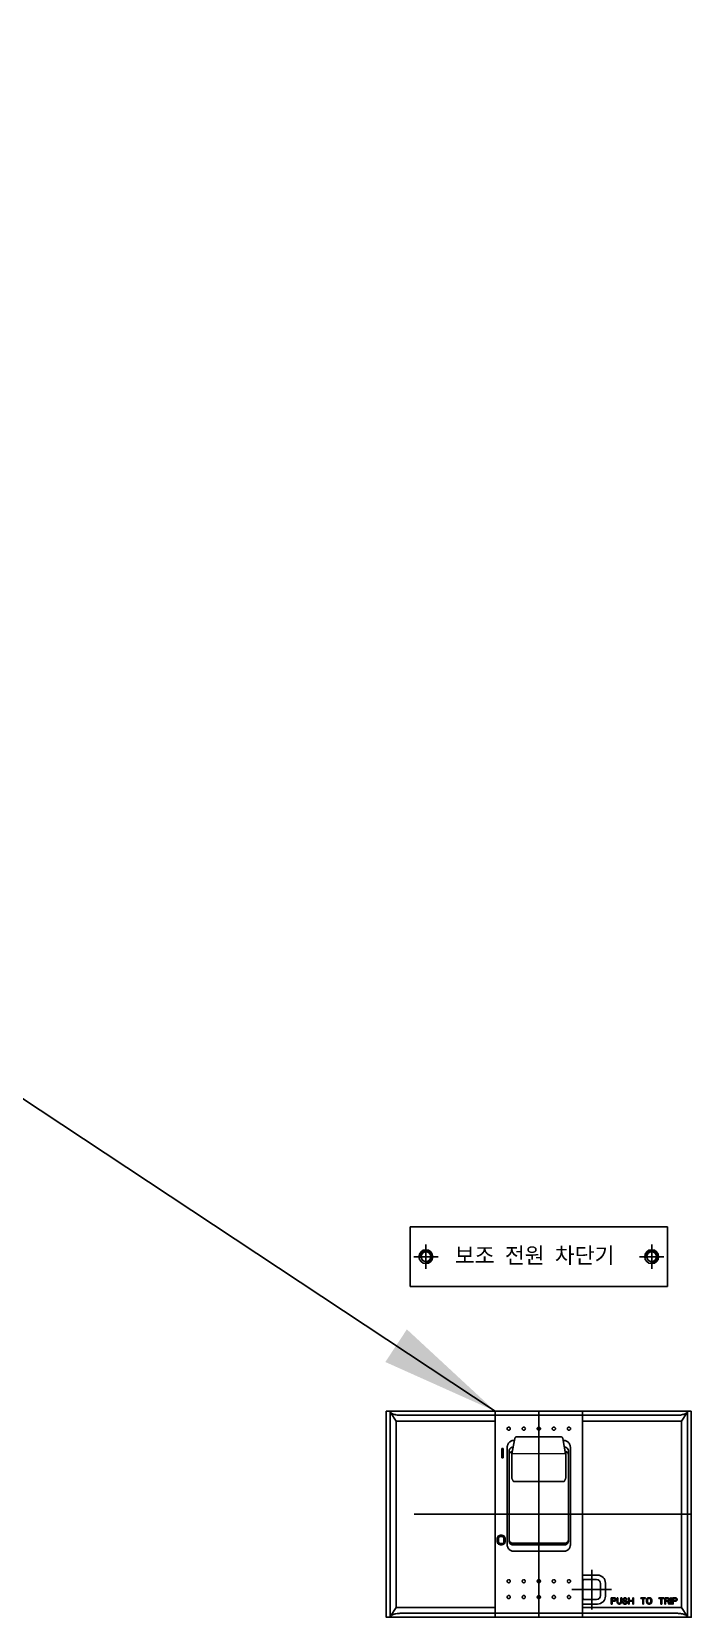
# Model space of a CAD drawing. Header units: millimetres. Extents: x 4969 to 37601, y -771 to 6478.
# Drawn here: x 21574.3 to 21740.8, y 3090.7 to 3490.8 of the extents above; entities that cross this region are included whole.
import ezdxf

# ---------------------------------------------------------------- set-up
doc = ezdxf.new("R2010")
doc.units = ezdxf.units.MM
doc.header["$LTSCALE"] = 7
doc.header["$MEASUREMENT"] = 0
doc.linetypes.add('CENTER', pattern=[2, 1.25, -0.25, 0.25, -0.25])
doc.linetypes.add('CENTER1', pattern=[13, 10, -1, 1, -1])
doc.layers.get('0').update_dxf_attribs({"linetype": 'CONTINUOUS'})
doc.styles.add('HAN', font='')
doc.styles.get("Standard").update_dxf_attribs({"font": 'ISOCP'})
doc.styles.get('HAN').set_extended_font_data('GulimChe')
doc.dimstyles.new('PS-15', dxfattribs={"dimscale": 15, "dimtxt": 3, "dimasz": 2, "dimexe": 2, "dimexo": 2.5, "dimgap": 1.5, "dimtad": 1, "dimtoh": 1, "dimrnd": 0.05, "dimzin": 12, "dimdsep": 46, "dimtxsty": 'Standard', "dimcen": 0, "dimclrt": 2, "dimazin": 3, "dimtfac": 1, "dimtofl": 0, "dimtmove": 0, "dimatfit": 3, "dimfxl": 0, "dimtolj": 1, "dimtzin": 0, "dimarcsym": 0})

# ---------------------------------------------------------------- blocks, each defined once
blk = doc.blocks.new('wasdfgh')
for p, q in [((36327.92, -5930.43, 3228.91), (36392.92, -5930.43, 3228.91)), ((36327.92, -5930.43, 3228.91), (36327.92, -5945.43, 3228.91)), ((36392.92, -5930.43, 3228.91), (36392.92, -5945.43, 3228.91)), ((36327.92, -5945.43, 3228.91), (36392.92, -5945.43, 3228.91))]:
    blk.add_line(p, q)
for centre in [(36331.92, -5937.93, 3228.91), (36388.92, -5937.93, 3228.91)]:
    blk.add_circle(centre, 1.75)
at = {"color": 3, "style": 'HAN'}
blk.add_text('보조 전원 차단기', height=4, dxfattribs=at).set_placement((36339.22, -5939.6, 3228.91))
blk = doc.blocks.new('A$C01FA1061')
at = {"color": 3}
for p, q in [((-37.5, 26), (-37.5, -26)), ((-36, 23.5), (-37.43, 25.72)), ((-11, 25), (-35, 25)), ((-11, -26), (-11, 26)), ((-11, 25), (11, 25)), ((11, 26), (11, -26)), ((35, 25), (11, 25)), ((36, 23.5), (37.43, 25.72)), ((37.5, 26), (37.5, -26)), ((-36, -23.5), (-36, 23.5)), ((-11, 23.5), (-36, 23.5)), ((36, 23.5), (11, 23.5)), ((36, -23.5), (36, 23.5)), ((-9, 16.6), (-9.3, 16.6)), ((-9.3, 16.6), (-9.3, 14.2)), ((-9, 14.2), (-9, 16.6)), ((-8, -6.79), (-8, 16.07)), ((-6.04, 19.14), (-6.78, 15.28)), ((-6.15, 18.6), (-6.5, 18.6)), ((-6.46, 16.96), (-6.5, 16.96)), ((-5.54, 19.57), (5.54, 19.57)), ((6.04, 19.14), (6.78, 15.28)), ((6.5, 18.6), (6.15, 18.6)), ((6.5, 16.96), (6.46, 16.96)), ((8, -6.79), (8, 16.07)), ((-9.3, 14.2), (-9, 14.2)), ((-7.5, 15.93), (-7.5, -6.71)), ((-6.78, 15.28), (6.85, 15.31)), ((7.5, -6.71), (7.5, 15.93)), ((-6.38, 8.24), (6.38, 8.24)), ((-10.45, -5.86), (-10.5, -6.12)), ((-10.5, -6.12), (-10.5, -6.88)), ((-10.5, -6.88), (-10.45, -7.14)), ((-10.35, -5.66), (-10.45, -5.86)), ((-10.45, -7.14), (-10.35, -7.34)), ((-10.15, -5.45), (-10.35, -5.66)), ((-10.35, -7.34), (-10.15, -7.55)), ((-10.2, -6.12), (-10.15, -5.91)), ((-10.2, -6.88), (-10.2, -6.12)), ((-10.15, -7.09), (-10.2, -6.88)), ((-9.95, -5.35), (-10.15, -5.45)), ((-10.15, -5.91), (-10.05, -5.76)), ((-10.05, -7.24), (-10.15, -7.09)), ((-10.15, -7.55), (-9.95, -7.65)), ((-10.05, -5.76), (-9.9, -5.66)), ((-9.9, -7.34), (-10.05, -7.24)), ((-9.7, -5.3), (-9.95, -5.35)), ((-9.95, -7.65), (-9.7, -7.7)), ((-9.9, -5.66), (-9.7, -5.61)), ((-9.7, -7.39), (-9.9, -7.34)), ((-9.3, -5.3), (-9.7, -5.3)), ((-9.7, -5.61), (-9.3, -5.61)), ((-9.3, -7.39), (-9.7, -7.39)), ((-9.7, -7.7), (-9.3, -7.7)), ((-9.05, -5.35), (-9.3, -5.3)), ((-9.3, -5.61), (-9.1, -5.66)), ((-9.1, -7.34), (-9.3, -7.39)), ((-9.3, -7.7), (-9.05, -7.65)), ((-9.1, -5.66), (-8.95, -5.76)), ((-8.95, -7.24), (-9.1, -7.34)), ((-8.85, -5.45), (-9.05, -5.35)), ((-9.05, -7.65), (-8.85, -7.55)), ((-8.95, -5.76), (-8.85, -5.91)), ((-8.85, -7.09), (-8.95, -7.24)), ((-8.65, -5.66), (-8.85, -5.45)), ((-8.85, -5.91), (-8.8, -6.12)), ((-8.8, -6.88), (-8.85, -7.09)), ((-8.85, -7.55), (-8.65, -7.34)), ((-8.8, -6.12), (-8.8, -6.88)), ((-8.55, -5.86), (-8.65, -5.66)), ((-8.65, -7.34), (-8.55, -7.14)), ((-8.5, -6.12), (-8.55, -5.86)), ((-8.55, -7.14), (-8.5, -6.88)), ((-8.5, -6.88), (-8.5, -6.12)), ((6.5, -7.32), (-6.5, -7.32)), ((6.5, -7.72), (-6.5, -7.72)), ((6.5, -9.3), (-6.5, -9.3)), ((11, -15.35), (14.8, -15.35)), ((11.1, -21.2), (11.1, -16.8)), ((11.4, -16.5), (14.6, -16.5)), ((15.6, -17.5), (15.6, -20.5)), ((16.8, -17.35), (16.8, -20.65)), ((-36, -23.5), (-37.43, -25.72)), ((-11.2, -23.5), (-36, -23.5)), ((14.8, -22.65), (11, -22.65)), ((36, -23.5), (11, -23.5)), ((11.4, -21.5), (14.6, -21.5)), ((18.3, -21.1), (18.3, -22.65)), ((19.07, -21.1), (18.3, -21.1)), ((18.3, -22.65), (18.49, -22.65)), ((18.49, -21.76), (18.49, -21.26)), ((18.49, -21.26), (19.11, -21.26)), ((19.11, -21.76), (18.49, -21.76)), ((18.49, -22.65), (18.49, -21.96)), ((18.49, -21.96), (19.07, -21.96)), ((19.24, -21.13), (19.07, -21.1)), ((19.07, -21.96), (19.24, -21.92)), ((19.11, -21.26), (19.2, -21.3)), ((19.2, -21.73), (19.11, -21.76)), ((19.2, -21.3), (19.27, -21.36)), ((19.27, -21.66), (19.2, -21.73)), ((19.37, -21.23), (19.24, -21.13)), ((19.24, -21.92), (19.37, -21.83)), ((19.27, -21.36), (19.3, -21.46)), ((19.3, -21.56), (19.27, -21.66)), ((19.3, -21.46), (19.3, -21.56)), ((19.46, -21.36), (19.37, -21.23)), ((19.37, -21.83), (19.46, -21.69)), ((19.49, -21.46), (19.46, -21.36)), ((19.46, -21.69), (19.49, -21.59)), ((19.49, -21.59), (19.49, -21.46)), ((19.75, -21.1), (19.75, -22.12)), ((19.95, -21.1), (19.75, -21.1)), ((19.75, -22.12), (19.79, -22.29)), ((19.79, -22.29), (19.85, -22.42)), ((19.85, -22.42), (19.98, -22.55)), ((19.95, -22.12), (19.95, -21.1)), ((19.98, -22.25), (19.95, -22.12)), ((20.04, -22.35), (19.98, -22.25)), ((19.98, -22.55), (20.11, -22.62)), ((20.14, -22.42), (20.04, -22.35)), ((20.11, -22.62), (20.27, -22.65)), ((20.27, -22.45), (20.14, -22.42)), ((20.4, -22.45), (20.27, -22.45)), ((20.27, -22.65), (20.4, -22.65)), ((20.53, -22.42), (20.4, -22.45)), ((20.4, -22.65), (20.56, -22.62)), ((20.62, -22.35), (20.53, -22.42)), ((20.56, -22.62), (20.69, -22.55)), ((20.69, -22.25), (20.62, -22.35)), ((20.72, -22.12), (20.69, -22.25)), ((20.69, -22.55), (20.82, -22.42)), ((20.72, -21.1), (20.72, -22.12)), ((20.92, -21.1), (20.72, -21.1)), ((20.82, -22.42), (20.88, -22.29)), ((20.88, -22.29), (20.92, -22.12)), ((20.92, -22.12), (20.92, -21.1)), ((21.17, -22.22), (21.21, -22.35)), ((21.37, -22.22), (21.17, -22.22)), ((21.21, -22.35), (21.3, -22.52)), ((21.3, -21.33), (21.27, -21.46)), ((21.27, -21.46), (21.27, -21.59)), ((21.27, -21.59), (21.3, -21.73)), ((21.43, -21.2), (21.3, -21.33)), ((21.3, -21.73), (21.43, -21.86)), ((21.3, -22.52), (21.46, -22.62)), ((21.4, -22.32), (21.37, -22.22)), ((21.5, -22.42), (21.4, -22.32)), ((21.56, -21.13), (21.43, -21.2)), ((21.43, -21.86), (21.56, -21.92)), ((21.46, -21.5), (21.5, -21.4)), ((21.46, -21.56), (21.46, -21.5)), ((21.5, -21.66), (21.46, -21.56)), ((21.46, -22.62), (21.63, -22.65)), ((21.5, -21.4), (21.59, -21.33)), ((21.59, -21.73), (21.5, -21.66)), ((21.63, -22.45), (21.5, -22.42)), ((21.69, -21.1), (21.56, -21.13)), ((21.56, -21.92), (21.69, -21.96)), ((21.59, -21.33), (21.69, -21.3)), ((21.69, -21.76), (21.59, -21.73)), ((21.88, -22.45), (21.63, -22.45)), ((21.63, -22.65), (21.88, -22.65)), ((21.85, -21.1), (21.69, -21.1)), ((21.69, -21.3), (21.88, -21.3)), ((21.88, -21.76), (21.69, -21.76)), ((21.69, -21.96), (21.88, -21.96)), ((22.01, -21.13), (21.85, -21.1)), ((21.88, -21.3), (21.98, -21.33)), ((22.05, -21.79), (21.88, -21.76)), ((21.88, -21.96), (22.01, -21.99)), ((22.01, -22.42), (21.88, -22.45)), ((21.88, -22.65), (22.05, -22.62)), ((21.98, -21.33), (22.05, -21.4)), ((22.14, -21.23), (22.01, -21.13)), ((22.01, -21.99), (22.11, -22.06)), ((22.11, -22.35), (22.01, -22.42)), ((22.05, -21.4), (22.08, -21.46)), ((22.17, -21.86), (22.05, -21.79)), ((22.05, -22.62), (22.17, -22.55)), ((22.08, -21.46), (22.27, -21.46)), ((22.11, -22.06), (22.17, -22.16)), ((22.17, -22.25), (22.11, -22.35)), ((22.24, -21.36), (22.14, -21.23)), ((22.3, -21.99), (22.17, -21.86)), ((22.17, -22.16), (22.17, -22.25)), ((22.17, -22.55), (22.3, -22.42)), ((22.27, -21.46), (22.24, -21.36)), ((22.37, -22.12), (22.3, -21.99)), ((22.3, -22.42), (22.37, -22.29)), ((22.37, -22.29), (22.37, -22.12)), ((22.82, -21.1), (22.63, -21.1)), ((22.63, -21.1), (22.63, -22.65)), ((22.63, -22.65), (22.82, -22.65)), ((22.82, -21.73), (22.82, -21.1)), ((23.72, -21.73), (22.82, -21.73)), ((22.82, -21.92), (23.72, -21.92)), ((22.82, -22.65), (22.82, -21.92)), ((23.92, -21.1), (23.72, -21.1)), ((23.72, -21.1), (23.72, -21.73)), ((23.72, -21.92), (23.72, -22.65)), ((23.72, -22.65), (23.92, -22.65)), ((23.92, -22.65), (23.92, -21.1)), ((26.95, -21.1), (25.73, -21.1)), ((25.73, -21.1), (25.73, -21.26)), ((25.73, -21.26), (26.24, -21.26)), ((26.24, -21.26), (26.24, -22.65)), ((26.24, -22.65), (26.44, -22.65)), ((26.44, -21.26), (26.95, -21.26)), ((26.44, -22.65), (26.44, -21.26)), ((26.95, -21.26), (26.95, -21.1)), ((27.24, -21.46), (27.21, -21.63)), ((27.21, -21.63), (27.21, -22.12)), ((27.21, -22.12), (27.24, -22.29)), ((27.31, -21.33), (27.24, -21.46)), ((27.24, -22.29), (27.31, -22.42)), ((27.44, -21.2), (27.31, -21.33)), ((27.31, -22.42), (27.44, -22.55)), ((27.41, -21.63), (27.44, -21.5)), ((27.41, -22.12), (27.41, -21.63)), ((27.44, -22.25), (27.41, -22.12)), ((27.57, -21.13), (27.44, -21.2)), ((27.44, -21.5), (27.5, -21.4)), ((27.5, -22.35), (27.44, -22.25)), ((27.44, -22.55), (27.57, -22.62)), ((27.5, -21.4), (27.6, -21.33)), ((27.6, -22.42), (27.5, -22.35)), ((27.73, -21.1), (27.57, -21.13)), ((27.57, -22.62), (27.73, -22.65)), ((27.6, -21.33), (27.73, -21.3)), ((27.73, -22.45), (27.6, -22.42)), ((27.99, -21.1), (27.73, -21.1)), ((27.73, -21.3), (27.99, -21.3)), ((27.99, -22.45), (27.73, -22.45)), ((27.73, -22.65), (27.99, -22.65)), ((28.15, -21.13), (27.99, -21.1)), ((27.99, -21.3), (28.12, -21.33)), ((28.12, -22.42), (27.99, -22.45)), ((27.99, -22.65), (28.15, -22.62)), ((28.12, -21.33), (28.21, -21.4)), ((28.21, -22.35), (28.12, -22.42)), ((28.28, -21.2), (28.15, -21.13)), ((28.15, -22.62), (28.28, -22.55)), ((28.21, -21.4), (28.28, -21.5)), ((28.28, -22.25), (28.21, -22.35)), ((28.41, -21.33), (28.28, -21.2)), ((28.28, -21.5), (28.31, -21.63)), ((28.31, -22.12), (28.28, -22.25)), ((28.28, -22.55), (28.41, -22.42)), ((28.31, -21.63), (28.31, -22.12)), ((28.47, -21.46), (28.41, -21.33)), ((28.41, -22.42), (28.47, -22.29)), ((28.5, -21.63), (28.47, -21.46)), ((28.47, -22.29), (28.5, -22.12)), ((28.5, -22.12), (28.5, -21.63)), ((31.54, -21.1), (30.31, -21.1)), ((30.31, -21.1), (30.31, -21.26)), ((30.31, -21.26), (30.83, -21.26)), ((30.83, -21.26), (30.83, -22.65)), ((30.83, -22.65), (31.02, -22.65)), ((31.02, -21.26), (31.54, -21.26)), ((31.02, -22.65), (31.02, -21.26)), ((31.54, -21.26), (31.54, -21.1)), ((32.57, -21.1), (31.8, -21.1)), ((31.8, -21.1), (31.8, -22.65)), ((31.8, -22.65), (31.99, -22.65)), ((31.99, -21.26), (32.61, -21.26)), ((31.99, -21.76), (31.99, -21.26)), ((32.61, -21.76), (31.99, -21.76)), ((31.99, -21.96), (32.54, -21.96)), ((31.99, -22.65), (31.99, -21.96)), ((32.54, -21.96), (32.8, -22.65)), ((32.73, -21.13), (32.57, -21.1)), ((32.61, -21.26), (32.7, -21.3)), ((32.7, -21.73), (32.61, -21.76)), ((32.7, -21.3), (32.77, -21.36)), ((32.77, -21.66), (32.7, -21.73)), ((32.86, -21.23), (32.73, -21.13)), ((32.73, -21.89), (32.86, -21.83)), ((33.02, -22.65), (32.73, -21.89)), ((32.77, -21.36), (32.8, -21.46)), ((32.8, -21.56), (32.77, -21.66)), ((32.8, -21.46), (32.8, -21.56)), ((32.8, -22.65), (33.02, -22.65)), ((32.96, -21.36), (32.86, -21.23)), ((32.86, -21.83), (32.96, -21.69)), ((32.99, -21.46), (32.96, -21.36)), ((32.96, -21.69), (32.99, -21.59)), ((32.99, -21.59), (32.99, -21.46)), ((33.48, -21.1), (33.28, -21.1)), ((33.28, -21.1), (33.28, -22.65)), ((33.28, -22.65), (33.48, -22.65)), ((33.48, -22.65), (33.48, -21.1)), ((34.51, -21.1), (33.74, -21.1)), ((33.74, -21.1), (33.74, -22.65)), ((33.74, -22.65), (33.93, -22.65)), ((33.93, -21.26), (34.54, -21.26)), ((33.93, -21.76), (33.93, -21.26)), ((34.54, -21.76), (33.93, -21.76)), ((33.93, -21.96), (34.51, -21.96)), ((33.93, -22.65), (33.93, -21.96)), ((34.67, -21.13), (34.51, -21.1)), ((34.51, -21.96), (34.67, -21.92)), ((34.54, -21.26), (34.64, -21.3)), ((34.64, -21.73), (34.54, -21.76)), ((34.64, -21.3), (34.7, -21.36)), ((34.7, -21.66), (34.64, -21.73)), ((34.8, -21.23), (34.67, -21.13)), ((34.67, -21.92), (34.8, -21.83)), ((34.7, -21.36), (34.74, -21.46)), ((34.74, -21.56), (34.7, -21.66)), ((34.74, -21.46), (34.74, -21.56)), ((34.9, -21.36), (34.8, -21.23)), ((34.8, -21.83), (34.9, -21.69)), ((34.93, -21.46), (34.9, -21.36)), ((34.9, -21.69), (34.93, -21.59)), ((34.93, -21.59), (34.93, -21.46)), ((36, -23.5), (37.43, -25.72)), ((-11.2, -25), (-35, -25)), ((-11, -25), (11, -25)), ((35, -25), (11, -25))]:
    blk.add_line(p, q, dxfattribs=at)
at = {"color": 1, "linetype": 'CENTER1'}
for p, q in [((0, -26), (0, 26)), ((38.5, 0), (-38.5, 0)), ((13.35, -24), (13.35, -14)), ((8.35, -19), (18.35, -19))]:
    blk.add_line(p, q, dxfattribs=at)
at = {"color": 3}
for points in [[(-5.54, 19.57), (-5.58, 19.57), (-5.62, 19.56), (-5.66, 19.55), (-5.7, 19.54), (-5.73, 19.53), (-5.77, 19.52), (-5.8, 19.5), (-5.83, 19.48), (-5.86, 19.46), (-5.89, 19.43), (-5.91, 19.41), (-5.93, 19.38), (-5.95, 19.36), (-5.97, 19.33), (-5.99, 19.3), (-6, 19.28), (-6.01, 19.25), (-6.02, 19.22), (-6.03, 19.2), (-6.03, 19.18), (-6.04, 19.16), (-6.04, 19.14)], [(6.04, 19.14), (6.04, 19.16), (6.03, 19.18), (6.03, 19.21), (6.02, 19.24), (6, 19.27), (5.99, 19.3), (5.97, 19.33), (5.95, 19.36), (5.93, 19.39), (5.9, 19.42), (5.87, 19.44), (5.84, 19.47), (5.81, 19.49), (5.77, 19.51), (5.74, 19.53), (5.7, 19.54), (5.65, 19.56), (5.61, 19.56), (5.57, 19.57), (5.54, 19.57)]]:
    blk.add_lwpolyline(points, dxfattribs=at)
for centre, radius, start, end in [((14.8, -17.35), 2, 0, 90), ((11.4, -16.8), 0.3, 90, 180), ((14.6, -17.5), 1, 0, 90), ((11.4, -21.2), 0.3, 180, 270), ((14.6, -20.5), 1, 270, 0), ((14.8, -20.65), 2, 270, 0)]:
    blk.add_arc(centre, radius, start, end, dxfattribs=at)
for points, start_tangent, end_tangent in [([(-35, 25), (-35.53, 25.02), (-36.06, 25.09), (-36.53, 25.2), (-36.93, 25.34), (-37.23, 25.52), (-37.43, 25.72)], (-1, 0), (-0.542005, 0.840375)), ([(37.43, 25.72), (37.23, 25.52), (36.93, 25.34), (36.53, 25.2), (36.06, 25.09), (35.53, 25.02), (35, 25)], (-0.542005, -0.840375), (-1, 0)), ([(-7.6, 21.2), (-7.77, 21.24), (-7.91, 21.35), (-7.99, 21.51), (-7.99, 21.69), (-7.91, 21.85), (-7.77, 21.96), (-7.6, 22)], (-1, 0), (1, 0)), ([(-7.6, 22), (-7.43, 21.96), (-7.29, 21.85), (-7.21, 21.69), (-7.21, 21.51), (-7.29, 21.35), (-7.43, 21.24), (-7.6, 21.2)], (1, 0), (-1, 0)), ([(-3.8, 21.2), (-3.97, 21.24), (-4.11, 21.35), (-4.19, 21.51), (-4.19, 21.69), (-4.11, 21.85), (-3.97, 21.96), (-3.8, 22)], (-1, 0), (1, 0)), ([(-3.8, 22), (-3.63, 21.96), (-3.49, 21.85), (-3.41, 21.69), (-3.41, 21.51), (-3.49, 21.35), (-3.63, 21.24), (-3.8, 21.2)], (1, 0), (-1, 0)), ([(0, 21.2), (-0.17, 21.24), (-0.31, 21.35), (-0.39, 21.51), (-0.39, 21.69), (-0.31, 21.85), (-0.17, 21.96), (0, 22)], (-1, 0), (1, 0)), ([(0, 22), (0.17, 21.96), (0.31, 21.85), (0.39, 21.69), (0.39, 21.51), (0.31, 21.35), (0.17, 21.24), (0, 21.2)], (1, 0), (-1, 0)), ([(3.8, 21.2), (3.63, 21.24), (3.49, 21.35), (3.41, 21.51), (3.41, 21.69), (3.49, 21.85), (3.63, 21.96), (3.8, 22)], (-1, 0), (1, 0)), ([(3.8, 22), (3.97, 21.96), (4.11, 21.85), (4.19, 21.69), (4.19, 21.51), (4.11, 21.35), (3.97, 21.24), (3.8, 21.2)], (1, 0), (-1, 0)), ([(7.6, 21.2), (7.43, 21.24), (7.29, 21.35), (7.21, 21.51), (7.21, 21.69), (7.29, 21.85), (7.43, 21.96), (7.6, 22)], (-1, 0), (1, 0)), ([(7.6, 22), (7.77, 21.96), (7.91, 21.85), (7.99, 21.69), (7.99, 21.51), (7.91, 21.35), (7.77, 21.24), (7.6, 21.2)], (1, 0), (-1, 0)), ([(-8, 16.07), (-8, 16.33), (-8, 16.6), (-7.98, 16.86), (-7.95, 17.13), (-7.88, 17.4), (-7.78, 17.67), (-7.63, 17.93), (-7.44, 18.18), (-7.18, 18.39), (-6.87, 18.54), (-6.5, 18.6)], (0, 1), (1, 0)), ([(-7.49, 16.05), (-7.5, 15.99), (-7.5, 15.93)], (-0.121364, -0.992608), (0, -1)), ([(-6.5, 16.96), (-6.78, 16.92), (-7.04, 16.79), (-7.26, 16.59), (-7.41, 16.34), (-7.49, 16.05)], (-1, 0), (-0.121416, -0.992602)), ([(6.5, 18.6), (6.86, 18.54), (7.17, 18.39), (7.43, 18.18), (7.63, 17.94), (7.78, 17.67), (7.88, 17.39), (7.95, 17.12), (7.98, 16.86), (8, 16.59), (8, 16.33), (8, 16.07)], (1, 0), (0, -1)), ([(7.49, 16.05), (7.41, 16.33), (7.26, 16.59), (7.04, 16.79), (6.78, 16.92), (6.5, 16.96)], (-0.121483, 0.992594), (-1, -0.000002)), ([(7.5, 15.93), (7.5, 15.99), (7.49, 16.05)], (0, 1), (-0.121431, 0.9926)), ([(-6.66, 15.87), (-6.81, 15.84), (-7.09, 15.71), (-7.31, 15.51), (-7.45, 15.25), (-7.5, 14.96)], (-0.988486, -0.151312), (0, -1)), ([(-6.85, 15.31), (-6.83, 15.52), (-6.77, 15.75)], (-0.005405, 0.999985), (0.335494, 0.942042)), ([(-6.85, 9.49), (-6.84, 11.46), (-6.84, 13.41), (-6.85, 15.31)], (0.005061, 0.999987), (-0.005382, 0.999986)), ([(-6.77, 15.75), (-6.72, 15.86)], (0.335494, 0.942042), (0.394731, 0.918797)), ([(7.5, 14.96), (7.45, 15.25), (7.31, 15.51), (7.09, 15.71), (6.81, 15.84), (6.66, 15.87)], (0, 1), (-0.988486, 0.151312)), ([(6.72, 15.86), (6.75, 15.8), (6.77, 15.75)], (0.394621, -0.918844), (0.338319, -0.941031)), ([(6.77, 15.75), (6.8, 15.65), (6.84, 15.49), (6.84, 15.43)], (0.338319, -0.941031), (0.112652, -0.993635)), ([(6.84, 15.43), (6.85, 15.31)], (0.112652, -0.993635), (-0.005405, -0.999985)), ([(6.85, 15.31), (6.84, 13.41), (6.84, 11.46), (6.85, 9.49)], (-0.005382, -0.999986), (0.005061, -0.999987)), ([(-6.38, 8.24), (-6.47, 8.39), (-6.55, 8.53), (-6.63, 8.68), (-6.7, 8.83), (-6.76, 8.98), (-6.81, 9.15), (-6.84, 9.31), (-6.85, 9.49)], (-0.508289, 0.861186), (0.005086, 0.999987)), ([(6.85, 9.49), (6.84, 9.29), (6.8, 9.12), (6.75, 8.96), (6.69, 8.82), (6.62, 8.67), (6.55, 8.52), (6.47, 8.38), (6.38, 8.24)], (0.005086, -0.999987), (-0.508293, -0.861184)), ([(-8, -6.79), (-8, -7.08), (-8.01, -7.36), (-7.99, -7.65), (-7.95, -7.95), (-7.86, -8.24), (-7.72, -8.54), (-7.52, -8.82), (-7.25, -9.06), (-6.91, -9.23), (-6.5, -9.3)], (0, -1), (1, 0)), ([(-7.5, -6.35), (-7.45, -6.66), (-7.37, -6.84)], (0, -1), (0.514025, -0.857775)), ([(-7.5, -6.71), (-7.5, -6.75), (-7.5, -6.8)], (0, -1), (0.090134, -0.99593)), ([(-7.5, -6.8), (-7.43, -7.08), (-7.28, -7.34), (-7.06, -7.55), (-6.79, -7.68), (-6.5, -7.72)], (0.090129, -0.99593), (1, 0)), ([(-7.37, -6.84), (-7.31, -6.93), (-7.09, -7.14), (-6.81, -7.28), (-6.5, -7.32)], (0.514025, -0.857775), (1, 0)), ([(6.5, -7.32), (6.81, -7.28), (7.09, -7.14), (7.31, -6.93), (7.45, -6.66), (7.49, -6.46)], (1, 0), (0.108531, 0.994093)), ([(6.5, -9.3), (6.91, -9.23), (7.25, -9.06), (7.52, -8.82), (7.72, -8.55), (7.86, -8.25), (7.95, -7.95), (7.99, -7.66), (8.01, -7.37), (8, -7.08), (8, -6.79)], (1, 0), (0, 1)), ([(6.5, -7.72), (6.79, -7.68), (7.06, -7.55), (7.28, -7.34), (7.43, -7.08), (7.5, -6.8)], (1, 0), (0.090134, 0.99593)), ([(7.5, -6.8), (7.5, -6.75), (7.5, -6.71)], (0.090138, 0.995929), (0, 1)), ([(-7.6, -17.3), (-7.77, -17.26), (-7.91, -17.15), (-7.99, -16.99), (-7.99, -16.81), (-7.91, -16.65), (-7.77, -16.54), (-7.6, -16.5)], (-1, 0), (1, 0)), ([(-7.6, -16.5), (-7.43, -16.54), (-7.29, -16.65), (-7.21, -16.81), (-7.21, -16.99), (-7.29, -17.15), (-7.43, -17.26), (-7.6, -17.3)], (1, 0), (-1, 0)), ([(-3.8, -17.3), (-3.97, -17.26), (-4.11, -17.15), (-4.19, -16.99), (-4.19, -16.81), (-4.11, -16.65), (-3.97, -16.54), (-3.8, -16.5)], (-1, 0), (1, 0)), ([(-3.8, -16.5), (-3.63, -16.54), (-3.49, -16.65), (-3.41, -16.81), (-3.41, -16.99), (-3.49, -17.15), (-3.63, -17.26), (-3.8, -17.3)], (1, 0), (-1, 0)), ([(0, -17.3), (-0.17, -17.26), (-0.31, -17.15), (-0.39, -16.99), (-0.39, -16.81), (-0.31, -16.65), (-0.17, -16.54), (0, -16.5)], (-1, 0), (1, 0)), ([(0, -16.5), (0.17, -16.54), (0.31, -16.65), (0.39, -16.81), (0.39, -16.99), (0.31, -17.15), (0.17, -17.26), (0, -17.3)], (1, 0), (-1, 0)), ([(3.8, -17.3), (3.63, -17.26), (3.49, -17.15), (3.41, -16.99), (3.41, -16.81), (3.49, -16.65), (3.63, -16.54), (3.8, -16.5)], (-1, 0), (1, 0)), ([(3.8, -16.5), (3.97, -16.54), (4.11, -16.65), (4.19, -16.81), (4.19, -16.99), (4.11, -17.15), (3.97, -17.26), (3.8, -17.3)], (1, 0), (-1, 0)), ([(7.6, -17.3), (7.43, -17.26), (7.29, -17.15), (7.21, -16.99), (7.21, -16.81), (7.29, -16.65), (7.43, -16.54), (7.6, -16.5)], (-1, 0), (1, 0)), ([(7.6, -16.5), (7.77, -16.54), (7.91, -16.65), (7.99, -16.81), (7.99, -16.99), (7.91, -17.15), (7.77, -17.26), (7.6, -17.3)], (1, 0), (-1, 0)), ([(-7.6, -21.3), (-7.77, -21.26), (-7.91, -21.15), (-7.99, -20.99), (-7.99, -20.81), (-7.91, -20.65), (-7.77, -20.54), (-7.6, -20.5)], (-1, 0), (1, 0)), ([(-7.6, -20.5), (-7.43, -20.54), (-7.29, -20.65), (-7.21, -20.81), (-7.21, -20.99), (-7.29, -21.15), (-7.43, -21.26), (-7.6, -21.3)], (1, 0), (-1, 0)), ([(-3.8, -21.3), (-3.97, -21.26), (-4.11, -21.15), (-4.19, -20.99), (-4.19, -20.81), (-4.11, -20.65), (-3.97, -20.54), (-3.8, -20.5)], (-1, 0), (1, 0)), ([(-3.8, -20.5), (-3.63, -20.54), (-3.49, -20.65), (-3.41, -20.81), (-3.41, -20.99), (-3.49, -21.15), (-3.63, -21.26), (-3.8, -21.3)], (1, 0), (-1, 0)), ([(0, -21.3), (-0.17, -21.26), (-0.31, -21.15), (-0.39, -20.99), (-0.39, -20.81), (-0.31, -20.65), (-0.17, -20.54), (0, -20.5)], (-1, 0), (1, 0)), ([(0, -20.5), (0.17, -20.54), (0.31, -20.65), (0.39, -20.81), (0.39, -20.99), (0.31, -21.15), (0.17, -21.26), (0, -21.3)], (1, 0), (-1, 0)), ([(3.8, -21.3), (3.63, -21.26), (3.49, -21.15), (3.41, -20.99), (3.41, -20.81), (3.49, -20.65), (3.63, -20.54), (3.8, -20.5)], (-1, 0), (1, 0)), ([(3.8, -20.5), (3.97, -20.54), (4.11, -20.65), (4.19, -20.81), (4.19, -20.99), (4.11, -21.15), (3.97, -21.26), (3.8, -21.3)], (1, 0), (-1, 0)), ([(7.6, -21.3), (7.43, -21.26), (7.29, -21.15), (7.21, -20.99), (7.21, -20.81), (7.29, -20.65), (7.43, -20.54), (7.6, -20.5)], (-1, 0), (1, 0)), ([(7.6, -20.5), (7.77, -20.54), (7.91, -20.65), (7.99, -20.81), (7.99, -20.99), (7.91, -21.15), (7.77, -21.26), (7.6, -21.3)], (1, 0), (-1, 0)), ([(-37.43, -25.72), (-37.23, -25.52), (-36.93, -25.34), (-36.53, -25.2), (-36.06, -25.09), (-35.53, -25.02), (-35, -25)], (0.542005, 0.840375), (1, 0)), ([(35, -25), (35.53, -25.02), (36.06, -25.09), (36.53, -25.2), (36.93, -25.34), (37.23, -25.52), (37.43, -25.72)], (1, 0), (0.542005, -0.840375))]:
    blk.add_spline(points, degree=3, dxfattribs=dict(at, start_tangent=start_tangent, end_tangent=end_tangent))

msp = doc.modelspace()

# ---------------------------------------------------------------- linework, layer by layer
at = {"color": 1, "linetype": 'CENTER'}
for p, q in [((21670.766, 3181.667, 0), (21676.925, 3181.667, 0)), ((21673.845, 3184.747, 0), (21673.845, 3178.587, 0)), ((21727.766, 3181.667, 0), (21733.925, 3181.667, 0)), ((21730.845, 3184.747, 0), (21730.845, 3178.587, 0))]:
    msp.add_line(p, q, dxfattribs=at)
at = {"color": 3, "elevation": 0}
msp.add_lwpolyline([(21740.845, 3142.667), (21663.845, 3142.667), (21663.845, 3090.667), (21740.845, 3090.667)], close=True, dxfattribs=at)
at = {"color": 3}
for centre in [(21673.845, 3181.667, 0), (21730.845, 3181.667, 0)]:
    msp.add_circle(centre, 1.25, dxfattribs=at)
for centre in [(21673.845, 3181.667, 0), (21730.845, 3181.667, 0)]:
    msp.add_arc(centre, 1.5, 259.62912, 191.20824)

# ---------------------------------------------------------------- block references
for name, p in [('wasdfgh', (-14658.079, 9119.593, -3228.908)), ('A$C01FA1061', (21702.345, 3116.667, 0))]:
    msp.add_blockref(name, p)

# ---------------------------------------------------------------- leaders
at = {"annotation_type": 0, "has_hookline": 1, "hookline_direction": 1, "text_width": 260.988}
msp.add_leader([(21691.345, 3142.667, 0), (21164.606, 3490.799, 0), (21134.606, 3490.799, 0)], dimstyle='PS-15', dxfattribs=at)

doc.saveas('drawing.dxf')
